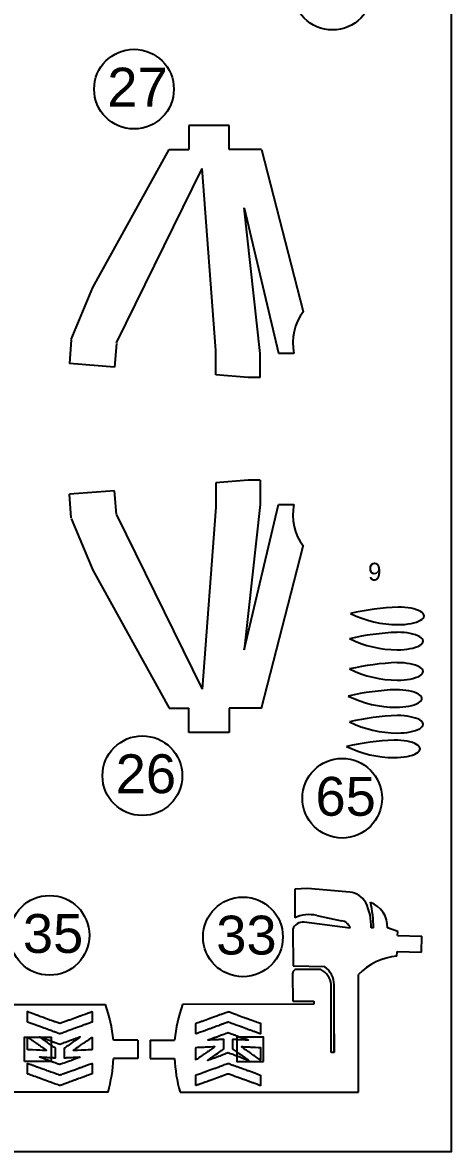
# Model space of a CAD drawing. Header units: centimetres. Extents: x 56783 to 57745, y 15612 to 15912.
# Drawn here: x 57230.3 to 57283.2, y 15611.9 to 15751.3 of the extents above; entities that cross this region are included whole.
import ezdxf

# ---------------------------------------------------------------- set-up
doc = ezdxf.new("R2010")
doc.units = ezdxf.units.CM
doc.header["$MEASUREMENT"] = 0
for name, color, linetype in [('Exterior', 7, 'Continuous'), ('Interior', 4, 'Continuous'), ('NUMEROS', 7, 'Continuous'), ('Publicidades 4', 5, 'Continuous')]:
    doc.layers.add(name, color=color, linetype=linetype)

msp = doc.modelspace()

# ---------------------------------------------------------------- linework, layer by layer
at = {"layer": 'Exterior'}
for p, q in [((57255.77, 15738.63), (57250.77, 15738.63)), ((57250.77, 15738.63), (57250.77, 15735.63)), ((57255.77, 15735.63), (57255.77, 15738.63)), ((57248.38, 15735.63), (57250.77, 15735.63)), ((57259.76, 15735.63), (57255.77, 15735.63)), ((57259.76, 15735.63), (57264.92, 15715.63)), ((57241.84, 15711.76), (57252.44, 15733.3)), ((57254.11, 15710.8), (57252.44, 15733.3)), ((57259.58, 15710.46), (57257.62, 15728.44)), ((57257.62, 15728.44), (57261.87, 15710.47)), ((57236.28, 15712.13), (57236.05, 15709.2)), ((57241.84, 15711.7), (57241.61, 15708.77)), ((57254.11, 15707.79), (57254.11, 15710.8)), ((57259.58, 15707.47), (57259.58, 15710.46)), ((57261.87, 15710.47), (57263.74, 15710.47)), ((57241.61, 15708.77), (57236.05, 15709.2)), ((57258.1, 15707.48), (57254.11, 15707.79)), ((57259.58, 15707.47), (57258.1, 15707.48)), ((57258.1, 15694.79), (57254.11, 15694.48)), ((57254.11, 15694.48), (57254.11, 15691.47)), ((57259.58, 15694.79), (57258.1, 15694.79)), ((57259.58, 15694.79), (57259.58, 15691.8)), ((57241.61, 15693.5), (57236.05, 15693.06)), ((57236.28, 15690.13), (57236.05, 15693.06)), ((57241.84, 15690.57), (57241.61, 15693.5)), ((57254.11, 15691.47), (57252.44, 15668.96)), ((57259.58, 15691.8), (57257.62, 15673.83)), ((57257.62, 15673.83), (57261.87, 15691.8)), ((57261.87, 15691.8), (57263.74, 15691.8)), ((57241.84, 15690.51), (57252.44, 15668.96)), ((57259.76, 15666.63), (57264.92, 15686.63)), ((57248.38, 15666.63), (57250.77, 15666.63)), ((57250.77, 15663.63), (57250.77, 15666.63)), ((57259.76, 15666.63), (57255.77, 15666.63)), ((57255.77, 15666.63), (57255.77, 15663.63)), ((57255.77, 15663.63), (57250.77, 15663.63)), ((57265.43, 15644.36), (57263.86, 15644.28)), ((57263.86, 15644.28), (57263.86, 15640.73)), ((57270.67, 15643.91), (57265.43, 15644.36)), ((57266.58, 15641.02), (57269.64, 15640.35)), ((57263.64, 15639.32), (57263.65, 15634.79)), ((57270.71, 15639.45), (57265.01, 15640.18)), ((57273.58, 15639.48), (57273.3, 15639.48)), ((57276.57, 15639.06), (57275.3, 15639.48)), ((57276.55, 15638.56), (57276.57, 15639.06)), ((57276.55, 15638.56), (57279.55, 15638.48)), ((57279.49, 15636.48), (57279.55, 15638.48)), ((57276.48, 15635.98), (57276.49, 15636.57)), ((57276.49, 15636.57), (57279.49, 15636.48)), ((57263.6, 15633.75), (57263.61, 15630.44)), ((57263.65, 15634.79), (57267.56, 15634.7)), ((57267.1, 15634.35), (57264.06, 15634.35)), ((57268.36, 15624.09), (57268.36, 15632.49)), ((57268.72, 15624.09), (57268.71, 15632.46)), ((57271.72, 15619.2), (57271.72, 15633.72)), ((57224.31, 15630.05), (57240.48, 15630.01)), ((57266.2, 15630.05), (57250.02, 15630.01)), ((57263.61, 15630.44), (57266.2, 15630.44)), ((57266.2, 15630.44), (57266.2, 15630.05)), ((57244.49, 15625.63), (57241.49, 15625.63)), ((57244.49, 15625.63), (57244.49, 15623.36)), ((57246.02, 15625.63), (57246.02, 15623.36)), ((57246.02, 15625.63), (57249.02, 15625.63)), ((57268.72, 15624.09), (57268.36, 15624.09)), ((57244.49, 15623.36), (57241.49, 15623.36)), ((57246.02, 15623.36), (57249.02, 15623.36)), ((57240.81, 15619.21), (57218.79, 15619.2)), ((57249.7, 15619.21), (57271.72, 15619.2))]:
    msp.add_line(p, q, dxfattribs=at)
msp.add_lwpolyline([(56783.2, 15611.88), (57283.2, 15611.88), (57283.2, 15911.88), (56783.2, 15911.88)], close=True, dxfattribs=at)
for points in [[(57236.28, 15712.19), (57238.94, 15718.58), (57248.38, 15735.63)], [(57236.28, 15690.07), (57238.94, 15683.68), (57248.38, 15666.63)]]:
    msp.add_lwpolyline(points, dxfattribs=at)
for centre, radius, start, end in [((57270.02, 15711.75), 6.4, 142.7264, 191.6106), ((57270.02, 15690.51), 6.4, 168.3894, 217.2736), ((57277.85, 15647.3), 31.84, 92.1938, 102.9173), ((57276.66, 15690.35), 13.4, 243.7449, 269.8674), ((57277.74, 15644.18), 31.84, 92.1938, 102.9173), ((57276.55, 15687.24), 13.4, 243.7449, 269.8674), ((57277.74, 15640.44), 31.84, 92.1938, 102.9173), ((57276.55, 15683.49), 13.4, 243.7449, 269.8674), ((57277.59, 15637.1), 31.84, 92.1938, 102.9173), ((57276.4, 15680.15), 13.4, 243.7449, 269.8674), ((57277.74, 15633.91), 31.84, 92.1938, 102.9173), ((57276.55, 15676.96), 13.4, 243.7449, 269.8674), ((57277.36, 15630.87), 31.84, 92.1938, 102.9173), ((57276.17, 15673.93), 13.4, 243.7449, 269.8674), ((57270.37, 15641.33), 2.59, 29.7528, 83.4898), ((57266.6, 15639.68), 6.7, 358.2526, 25.9491), ((57272.09, 15639.63), 3.21, 357.2503, 69.7098), ((57261.35, 15639.66), 12.22, 359.1657, 14.1485), ((57265.63, 15636.97), 4.16, 76.8291, 115.2967), ((57264.83, 15638.94), 1.25, 81.7453, 162.6301), ((57269.49, 15639.1), 1.27, 16.0228, 83.4235), ((57276.98, 15628.81), 7.19, 94.0083, 136.9762), ((57264.11, 15633.84), 0.517, 95.7547, 190.0346), ((57265.84, 15632.13), 2.55, 8.1545, 60.3496), ((57266.04, 15632.5), 2.67, 359.0291, 55.2964), ((57935.08, 15629.56), 666.38, 179.75071, 180.47035), ((57221.99, 15623.45), 19.62, 6.3857, 19.5371), ((57268.51, 15623.45), 19.62, 160.4629, 173.6143), ((57222.73, 15624.33), 18.79, 344.19, 357.0435), ((57267.78, 15624.33), 18.79, 182.9565, 195.81)]:
    msp.add_arc(centre, radius, start, end, dxfattribs=at)
for centre in [(57276.63, 15678.03), (57276.52, 15674.92), (57276.52, 15671.17), (57276.37, 15667.83), (57276.52, 15664.64), (57276.14, 15661.61)]:
    msp.add_ellipse(centre, major_axis=(3.19, 0), ratio=0.33913, start_param=4.712389, end_param=7.853982, dxfattribs=at)
at = {"layer": 'Interior'}
for points in [[(57230.5, 15622.97), (57230.5, 15626.01), (57233.79, 15626.01), (57233.79, 15622.97)], [(57260.01, 15622.97), (57260.01, 15626.01), (57256.72, 15626.01), (57256.72, 15622.97)]]:
    msp.add_lwpolyline(points, close=True, dxfattribs=at)
at = {"layer": 'NUMEROS'}
for centre in [(57268.52, 15755.34), (57244.02, 15743.11), (57245.05, 15658.29), (57269.72, 15655.51), (57233.6, 15638.57), (57257.47, 15638.37)]:
    msp.add_circle(centre, 4.92, dxfattribs=at)
at = {"layer": 'Publicidades 4'}
for points, knots in [([(57238.85, 15629.13), (57238.83, 15629.15), (57238.82, 15629.15), (57238.72, 15629.11), (57238.67, 15629.09), (57238.59, 15629.06), (57238.55, 15629.05), (57238.51, 15629.03), (57238.46, 15629.02), (57238.44, 15629.01), (57238.42, 15629), (57238.34, 15628.97), (57238.26, 15628.94), (57237.91, 15628.82), (57237.45, 15628.65), (57237.4, 15628.63), (57237.38, 15628.62), (57237.32, 15628.6), (57237.27, 15628.58), (57237.23, 15628.57), (57237.13, 15628.53), (57237.06, 15628.51), (57236.99, 15628.48), (57236.89, 15628.44), (57236.83, 15628.42), (57236.7, 15628.37), (57236.36, 15628.25), (57236.08, 15628.15), (57235.95, 15628.1), (57235.78, 15628.04), (57235.68, 15628), (57235.59, 15627.97), (57235.47, 15627.93), (57235.42, 15627.91), (57235.36, 15627.89), (57235.26, 15627.85), (57235.19, 15627.83), (57235.12, 15627.8), (57235.03, 15627.77), (57234.98, 15627.75), (57234.89, 15627.71), (57234.85, 15627.71), (57234.75, 15627.75), (57234.71, 15627.77), (57234.61, 15627.8), (57234.54, 15627.83), (57234.46, 15627.86), (57234.35, 15627.89), (57234.3, 15627.91), (57234.19, 15627.95), (57234.06, 15628), (57233.93, 15628.05), (57233.89, 15628.06), (57233.75, 15628.11), (57233.64, 15628.15), (57233.52, 15628.2), (57233.34, 15628.26), (57233.23, 15628.3), (57233.12, 15628.34), (57233.02, 15628.38), (57233, 15628.39), (57232.95, 15628.41), (57232.76, 15628.47), (57232.52, 15628.56), (57232.44, 15628.59), (57232.35, 15628.62), (57232.33, 15628.63), (57232.31, 15628.64), (57232.27, 15628.65), (57232.24, 15628.66), (57232.22, 15628.67), (57232.13, 15628.7), (57232.05, 15628.73), (57231.97, 15628.76), (57231.8, 15628.82), (57231.68, 15628.87), (57231.55, 15628.92), (57231.36, 15628.99), (57231.25, 15629.02), (57231.15, 15629.06), (57231.02, 15629.11), (57230.98, 15629.12), (57230.94, 15629.14), (57230.89, 15629.15), (57230.89, 15629.15), (57230.87, 15629.14), (57230.87, 15629.05), (57230.87, 15628.5), (57230.87, 15628.5), (57230.87, 15627.87), (57230.87, 15627.87), (57230.87, 15627.87), (57230.89, 15627.85), (57230.89, 15627.85), (57230.93, 15627.83), (57231.28, 15627.7), (57232.14, 15627.39), (57232.27, 15627.34), (57232.3, 15627.33), (57232.41, 15627.29), (57232.43, 15627.28), (57232.52, 15627.25), (57232.6, 15627.22), (57232.75, 15627.17), (57233.03, 15627.07), (57233.31, 15626.96), (57233.41, 15626.93), (57233.56, 15626.87), (57233.64, 15626.84), (57233.73, 15626.82), (57233.81, 15626.79), (57233.83, 15626.78), (57233.85, 15626.77), (57233.94, 15626.74), (57234.02, 15626.71), (57234.1, 15626.68), (57234.19, 15626.65), (57234.21, 15626.64), (57234.23, 15626.63), (57234.32, 15626.6), (57234.4, 15626.57), (57234.48, 15626.54), (57234.56, 15626.51), (57234.59, 15626.5), (57234.86, 15626.4), (57234.86, 15626.4), (57234.95, 15626.43), (57234.97, 15626.44), (57235.06, 15626.47), (57235.14, 15626.5), (57235.22, 15626.53), (57235.36, 15626.58), (57235.46, 15626.62), (57235.55, 15626.65), (57235.66, 15626.69), (57235.7, 15626.71), (57235.83, 15626.75), (57236.42, 15626.96), (57236.45, 15626.98), (57236.47, 15626.98), (57236.55, 15627.02), (57236.64, 15627.05), (57236.73, 15627.08), (57236.84, 15627.12), (57236.89, 15627.14), (57236.93, 15627.15), (57237.04, 15627.19), (57237.12, 15627.22), (57237.48, 15627.35), (57237.65, 15627.41), (57237.69, 15627.43), (57237.71, 15627.44), (57237.79, 15627.47), (57237.88, 15627.5), (57237.96, 15627.53), (57238.04, 15627.56), (57238.06, 15627.57), (57238.09, 15627.57), (57238.19, 15627.61), (57238.29, 15627.65), (57238.65, 15627.78), (57238.81, 15627.84), (57238.84, 15627.85), (57238.86, 15627.87), (57238.86, 15627.88), (57238.86, 15628.49), (57238.87, 15629.04), (57238.86, 15629.12), (57238.85, 15629.13), (57238.85, 15629.13), (57238.85, 15629.13), (57238.85, 15629.13)], [0, 0, 0, 0, 0.017544, 0.017544, 0.017544, 0.035088, 0.035088, 0.035088, 0.052632, 0.052632, 0.052632, 0.070175, 0.070175, 0.070175, 0.087719, 0.087719, 0.087719, 0.105263, 0.105263, 0.105263, 0.122807, 0.122807, 0.122807, 0.140351, 0.140351, 0.140351, 0.157895, 0.157895, 0.157895, 0.175439, 0.175439, 0.175439, 0.192982, 0.192982, 0.192982, 0.210526, 0.210526, 0.210526, 0.22807, 0.22807, 0.22807, 0.245614, 0.245614, 0.245614, 0.263158, 0.263158, 0.263158, 0.280702, 0.280702, 0.280702, 0.298246, 0.298246, 0.298246, 0.315789, 0.315789, 0.315789, 0.333333, 0.333333, 0.333333, 0.350877, 0.350877, 0.350877, 0.368421, 0.368421, 0.368421, 0.385965, 0.385965, 0.385965, 0.403509, 0.403509, 0.403509, 0.421053, 0.421053, 0.421053, 0.438596, 0.438596, 0.438596, 0.45614, 0.45614, 0.45614, 0.473684, 0.473684, 0.473684, 0.491228, 0.491228, 0.491228, 0.508772, 0.508772, 0.508772, 0.526316, 0.526316, 0.526316, 0.54386, 0.54386, 0.54386, 0.561404, 0.561404, 0.561404, 0.578947, 0.578947, 0.578947, 0.596491, 0.596491, 0.596491, 0.614035, 0.614035, 0.614035, 0.631579, 0.631579, 0.631579, 0.649123, 0.649123, 0.649123, 0.666667, 0.666667, 0.666667, 0.684211, 0.684211, 0.684211, 0.701754, 0.701754, 0.701754, 0.719298, 0.719298, 0.719298, 0.736842, 0.736842, 0.736842, 0.754386, 0.754386, 0.754386, 0.77193, 0.77193, 0.77193, 0.789474, 0.789474, 0.789474, 0.807018, 0.807018, 0.807018, 0.824561, 0.824561, 0.824561, 0.842105, 0.842105, 0.842105, 0.859649, 0.859649, 0.859649, 0.877193, 0.877193, 0.877193, 0.894737, 0.894737, 0.894737, 0.912281, 0.912281, 0.912281, 0.929825, 0.929825, 0.929825, 0.947368, 0.947368, 0.947368, 0.964912, 0.964912, 0.964912, 0.982456, 0.982456, 0.982456, 1, 1, 1, 1]), ([(57251.65, 15626.43), (57251.66, 15626.41), (57251.7, 15626.41), (57251.82, 15626.45), (57251.94, 15626.5), (57252.49, 15626.7), (57252.75, 15626.79), (57252.85, 15626.83), (57253.02, 15626.89), (57253.12, 15626.93), (57253.23, 15626.97), (57253.34, 15627.01), (57253.36, 15627.01), (57253.38, 15627.02), (57253.47, 15627.05), (57253.55, 15627.08), (57253.78, 15627.17), (57253.98, 15627.24), (57254.02, 15627.26), (57254.08, 15627.28), (57254.42, 15627.4), (57254.59, 15627.46), (57254.67, 15627.49), (57254.76, 15627.52), (57254.78, 15627.53), (57254.8, 15627.54), (57254.86, 15627.56), (57254.92, 15627.58), (57254.98, 15627.6), (57255.04, 15627.62), (57255.06, 15627.63), (57255.12, 15627.66), (57255.45, 15627.78), (57255.49, 15627.79), (57255.5, 15627.79), (57255.54, 15627.81), (57255.58, 15627.82), (57255.65, 15627.84), (57255.64, 15627.85), (57255.9, 15627.75), (57256, 15627.71), (57256.14, 15627.66), (57256.22, 15627.63), (57256.4, 15627.57), (57257.1, 15627.31), (57257.24, 15627.26), (57257.25, 15627.26), (57257.3, 15627.24), (57257.36, 15627.22), (57257.67, 15627.11), (57257.89, 15627.03), (57257.93, 15627.01), (57257.95, 15627.01), (57257.99, 15626.99), (57258.01, 15626.98), (57258.04, 15626.97), (57258.12, 15626.94), (57258.2, 15626.91), (57258.28, 15626.88), (57258.37, 15626.85), (57258.39, 15626.84), (57258.41, 15626.84), (57258.52, 15626.8), (57258.63, 15626.76), (57258.73, 15626.72), (57258.84, 15626.68), (57258.86, 15626.67), (57258.88, 15626.66), (57258.97, 15626.63), (57259.05, 15626.6), (57259.13, 15626.57), (57259.22, 15626.54), (57259.24, 15626.53), (57259.4, 15626.47), (57259.6, 15626.4), (57259.62, 15626.41), (57259.64, 15626.42), (57259.64, 15626.47), (57259.64, 15627.05), (57259.64, 15627.64), (57259.64, 15627.68), (57259.62, 15627.7), (57259.61, 15627.71), (57259.56, 15627.73), (57259.5, 15627.75), (57259.45, 15627.77), (57259.32, 15627.82), (57259.22, 15627.85), (57259.04, 15627.92), (57258.77, 15628.01), (57258.5, 15628.12), (57258.44, 15628.14), (57258.37, 15628.16), (57258.36, 15628.16), (57258.34, 15628.17), (57258.29, 15628.19), (57258.23, 15628.21), (57258.18, 15628.23), (57258.09, 15628.26), (57258.04, 15628.28), (57257.99, 15628.3), (57257.92, 15628.32), (57257.89, 15628.34), (57257.85, 15628.35), (57257.81, 15628.36), (57257.79, 15628.37), (57257.78, 15628.38), (57257.71, 15628.4), (57257.64, 15628.43), (57257.57, 15628.45), (57257.45, 15628.49), (57257.37, 15628.52), (57257.06, 15628.64), (57256.84, 15628.71), (57256.66, 15628.78), (57256.13, 15628.98), (57255.74, 15629.12), (57255.69, 15629.13), (57255.63, 15629.15), (57255.67, 15629.16), (57255.23, 15629), (57255.11, 15628.96), (57254.92, 15628.89), (57254.81, 15628.85), (57254.71, 15628.81), (57254.6, 15628.77), (57254.58, 15628.77), (57254.56, 15628.76), (57254.48, 15628.73), (57254.4, 15628.7), (57254.32, 15628.67), (57254.19, 15628.62), (57254.1, 15628.59), (57253.96, 15628.54), (57253.92, 15628.53), (57253.83, 15628.49), (57253.81, 15628.48), (57253.72, 15628.45), (57253.64, 15628.42), (57253.56, 15628.39), (57253.47, 15628.36), (57253.45, 15628.35), (57253.41, 15628.34), (57253.23, 15628.27), (57252.88, 15628.15), (57252.8, 15628.12), (57252.7, 15628.08), (57252.65, 15628.06), (57252.6, 15628.04), (57252.5, 15628.01), (57252.42, 15627.98), (57252.33, 15627.95), (57252.18, 15627.89), (57252.08, 15627.86), (57251.98, 15627.82), (57251.85, 15627.77), (57251.78, 15627.75), (57251.69, 15627.71), (57251.67, 15627.7), (57251.66, 15627.68), (57251.64, 15627.65), (57251.64, 15626.46), (57251.65, 15626.43), (57251.65, 15626.43), (57251.65, 15626.43), (57251.65, 15626.43)], [0, 0, 0, 0, 0.018182, 0.018182, 0.018182, 0.036364, 0.036364, 0.036364, 0.054545, 0.054545, 0.054545, 0.072727, 0.072727, 0.072727, 0.090909, 0.090909, 0.090909, 0.109091, 0.109091, 0.109091, 0.127273, 0.127273, 0.127273, 0.145455, 0.145455, 0.145455, 0.163636, 0.163636, 0.163636, 0.181818, 0.181818, 0.181818, 0.2, 0.2, 0.2, 0.218182, 0.218182, 0.218182, 0.236364, 0.236364, 0.236364, 0.254545, 0.254545, 0.254545, 0.272727, 0.272727, 0.272727, 0.290909, 0.290909, 0.290909, 0.309091, 0.309091, 0.309091, 0.327273, 0.327273, 0.327273, 0.345455, 0.345455, 0.345455, 0.363636, 0.363636, 0.363636, 0.381818, 0.381818, 0.381818, 0.4, 0.4, 0.4, 0.418182, 0.418182, 0.418182, 0.436364, 0.436364, 0.436364, 0.454545, 0.454545, 0.454545, 0.472727, 0.472727, 0.472727, 0.490909, 0.490909, 0.490909, 0.509091, 0.509091, 0.509091, 0.527273, 0.527273, 0.527273, 0.545455, 0.545455, 0.545455, 0.563636, 0.563636, 0.563636, 0.581818, 0.581818, 0.581818, 0.6, 0.6, 0.6, 0.618182, 0.618182, 0.618182, 0.636364, 0.636364, 0.636364, 0.654545, 0.654545, 0.654545, 0.672727, 0.672727, 0.672727, 0.690909, 0.690909, 0.690909, 0.709091, 0.709091, 0.709091, 0.727273, 0.727273, 0.727273, 0.745455, 0.745455, 0.745455, 0.763636, 0.763636, 0.763636, 0.781818, 0.781818, 0.781818, 0.8, 0.8, 0.8, 0.818182, 0.818182, 0.818182, 0.836364, 0.836364, 0.836364, 0.854545, 0.854545, 0.854545, 0.872727, 0.872727, 0.872727, 0.890909, 0.890909, 0.890909, 0.909091, 0.909091, 0.909091, 0.927273, 0.927273, 0.927273, 0.945455, 0.945455, 0.945455, 0.963636, 0.963636, 0.963636, 0.981818, 0.981818, 0.981818, 1, 1, 1, 1]), ([(57233.17, 15624.4), (57233.14, 15624.42), (57232.96, 15624.55), (57232.71, 15624.72), (57232.55, 15624.83), (57232.49, 15624.87), (57232.31, 15625), (57232.21, 15625.07), (57232.05, 15625.18), (57231.96, 15625.25), (57231.86, 15625.31), (57231.75, 15625.39), (57231.7, 15625.42), (57231.66, 15625.46), (57231.57, 15625.52), (57231.51, 15625.56), (57231.45, 15625.6), (57231.35, 15625.67), (57231.28, 15625.72), (57231.21, 15625.76), (57231.12, 15625.83), (57231.06, 15625.87), (57231.01, 15625.91), (57230.96, 15625.95), (57230.95, 15625.95), (57230.94, 15625.96), (57230.92, 15625.97), (57230.9, 15625.97), (57230.9, 15625.97), (57230.87, 15625.97), (57230.87, 15625.97), (57230.87, 15625.97), (57230.87, 15625.22), (57230.87, 15625.22), (57230.87, 15624.59), (57230.87, 15624.47), (57230.88, 15624.46), (57230.9, 15624.44), (57231.25, 15624.42), (57231.97, 15624.39), (57232.1, 15624.39), (57232.3, 15624.37), (57232.41, 15624.37), (57232.86, 15624.34), (57233.16, 15624.33), (57233.17, 15624.34), (57233.2, 15624.35), (57233.2, 15624.37), (57233.17, 15624.4), (57233.17, 15624.4), (57233.17, 15624.4), (57233.17, 15624.4)], [0, 0, 0, 0, 0.058824, 0.058824, 0.058824, 0.117647, 0.117647, 0.117647, 0.176471, 0.176471, 0.176471, 0.235294, 0.235294, 0.235294, 0.294118, 0.294118, 0.294118, 0.352941, 0.352941, 0.352941, 0.411765, 0.411765, 0.411765, 0.470588, 0.470588, 0.470588, 0.529412, 0.529412, 0.529412, 0.588235, 0.588235, 0.588235, 0.647059, 0.647059, 0.647059, 0.705882, 0.705882, 0.705882, 0.764706, 0.764706, 0.764706, 0.823529, 0.823529, 0.823529, 0.882353, 0.882353, 0.882353, 0.941176, 0.941176, 0.941176, 1, 1, 1, 1]), ([(57237.35, 15626.05), (57237.34, 15626.05), (57237.31, 15626.04), (57237.28, 15626.03), (57237.18, 15625.99), (57236.57, 15625.76), (57236.05, 15625.56), (57235.94, 15625.52), (57235.81, 15625.47), (57235.75, 15625.45), (57235.65, 15625.41), (57235.57, 15625.38), (57235.41, 15625.32), (57235.28, 15625.27), (57235.24, 15625.25), (57235.18, 15625.23), (57235.14, 15625.22), (57235.06, 15625.18), (57234.99, 15625.16), (57234.99, 15625.16), (57234.87, 15625.11), (57234.87, 15625.11), (57234.87, 15625.11), (57234.62, 15625.2), (57234.62, 15625.2), (57234.27, 15625.34), (57234.27, 15625.34), (57234.19, 15625.37), (57234.14, 15625.38), (57233.96, 15625.45), (57233.78, 15625.52), (57233.27, 15625.72), (57232.94, 15625.84), (57232.85, 15625.88), (57232.8, 15625.9), (57232.69, 15625.94), (57232.61, 15625.97), (57232.4, 15626.05), (57232.37, 15626.06), (57232.35, 15626.04), (57232.34, 15626.02), (57232.35, 15626), (57232.43, 15625.95), (57232.46, 15625.93), (57232.53, 15625.88), (57232.58, 15625.84), (57232.64, 15625.81), (57232.72, 15625.75), (57232.76, 15625.72), (57232.81, 15625.69), (57233, 15625.56), (57233.19, 15625.43), (57233.37, 15625.29), (57233.69, 15625.08), (57233.88, 15624.94), (57234.07, 15624.81), (57234.25, 15624.68), (57234.28, 15624.66), (57234.28, 15624.66), (57234.32, 15624.62), (57234.32, 15624.62), (57234.32, 15624.62), (57234.32, 15624.04), (57234.32, 15624.04), (57234.32, 15623.51), (57234.32, 15623.46), (57234.31, 15623.45), (57234.29, 15623.44), (57234.22, 15623.45), (57234.13, 15623.45), (57234.04, 15623.46), (57233.82, 15623.47), (57233.63, 15623.48), (57233.44, 15623.49), (57233.21, 15623.5), (57233.11, 15623.51), (57232.57, 15623.54), (57232.39, 15623.55), (57232.38, 15623.54), (57232.36, 15623.51), (57232.38, 15623.5), (57232.48, 15623.46), (57232.59, 15623.42), (57232.82, 15623.34), (57232.94, 15623.3), (57232.99, 15623.28), (57233.17, 15623.21), (57233.33, 15623.16), (57233.49, 15623.1), (57233.68, 15623.03), (57233.76, 15623), (57233.84, 15622.97), (57233.92, 15622.94), (57233.93, 15622.94), (57233.95, 15622.93), (57233.99, 15622.91), (57234.03, 15622.9), (57234.07, 15622.89), (57234.18, 15622.85), (57234.28, 15622.81), (57234.38, 15622.78), (57234.51, 15622.73), (57234.57, 15622.71), (57234.63, 15622.69), (57234.71, 15622.66), (57234.76, 15622.64), (57234.82, 15622.62), (57234.86, 15622.61), (57234.87, 15622.61), (57234.88, 15622.61), (57235.02, 15622.66), (57235.11, 15622.69), (57235.13, 15622.7), (57235.26, 15622.75), (57235.39, 15622.79), (57236.06, 15623.03), (57236.22, 15623.09), (57236.26, 15623.1), (57236.28, 15623.11), (57236.34, 15623.13), (57236.39, 15623.15), (57236.45, 15623.17), (57236.51, 15623.2), (57236.54, 15623.2), (57236.56, 15623.21), (57236.63, 15623.24), (57236.69, 15623.26), (57236.74, 15623.28), (57236.87, 15623.32), (57236.97, 15623.36), (57237.07, 15623.4), (57237.19, 15623.44), (57237.23, 15623.46), (57237.35, 15623.5), (57237.35, 15623.5), (57237.35, 15623.52), (57237.35, 15623.55), (57237.4, 15623.55), (57236.64, 15623.51), (57236.53, 15623.5), (57236.29, 15623.49), (57236.11, 15623.48), (57235.93, 15623.47), (57235.7, 15623.46), (57235.61, 15623.45), (57235.48, 15623.44), (57235.43, 15623.44), (57235.41, 15623.45), (57235.4, 15623.46), (57235.4, 15623.57), (57235.4, 15624.04), (57235.4, 15624.04), (57235.4, 15624.62), (57235.4, 15624.62), (57235.4, 15624.62), (57235.43, 15624.64), (57235.43, 15624.64), (57235.44, 15624.65), (57235.52, 15624.71), (57235.6, 15624.77), (57235.68, 15624.82), (57235.95, 15625.01), (57236.19, 15625.18), (57236.44, 15625.35), (57236.72, 15625.55), (57236.83, 15625.62), (57237.37, 15626), (57237.38, 15626.01), (57237.38, 15626.03), (57237.38, 15626.04), (57237.37, 15626.05), (57237.35, 15626.05)], [0, 0, 0, 0, 0.017544, 0.017544, 0.017544, 0.035088, 0.035088, 0.035088, 0.052632, 0.052632, 0.052632, 0.070175, 0.070175, 0.070175, 0.087719, 0.087719, 0.087719, 0.105263, 0.105263, 0.105263, 0.122807, 0.122807, 0.122807, 0.140351, 0.140351, 0.140351, 0.157895, 0.157895, 0.157895, 0.175439, 0.175439, 0.175439, 0.192982, 0.192982, 0.192982, 0.210526, 0.210526, 0.210526, 0.22807, 0.22807, 0.22807, 0.245614, 0.245614, 0.245614, 0.263158, 0.263158, 0.263158, 0.280702, 0.280702, 0.280702, 0.298246, 0.298246, 0.298246, 0.315789, 0.315789, 0.315789, 0.333333, 0.333333, 0.333333, 0.350877, 0.350877, 0.350877, 0.368421, 0.368421, 0.368421, 0.385965, 0.385965, 0.385965, 0.403509, 0.403509, 0.403509, 0.421053, 0.421053, 0.421053, 0.438596, 0.438596, 0.438596, 0.45614, 0.45614, 0.45614, 0.473684, 0.473684, 0.473684, 0.491228, 0.491228, 0.491228, 0.508772, 0.508772, 0.508772, 0.526316, 0.526316, 0.526316, 0.54386, 0.54386, 0.54386, 0.561404, 0.561404, 0.561404, 0.578947, 0.578947, 0.578947, 0.596491, 0.596491, 0.596491, 0.614035, 0.614035, 0.614035, 0.631579, 0.631579, 0.631579, 0.649123, 0.649123, 0.649123, 0.666667, 0.666667, 0.666667, 0.684211, 0.684211, 0.684211, 0.701754, 0.701754, 0.701754, 0.719298, 0.719298, 0.719298, 0.736842, 0.736842, 0.736842, 0.754386, 0.754386, 0.754386, 0.77193, 0.77193, 0.77193, 0.789474, 0.789474, 0.789474, 0.807018, 0.807018, 0.807018, 0.824561, 0.824561, 0.824561, 0.842105, 0.842105, 0.842105, 0.859649, 0.859649, 0.859649, 0.877193, 0.877193, 0.877193, 0.894737, 0.894737, 0.894737, 0.912281, 0.912281, 0.912281, 0.929825, 0.929825, 0.929825, 0.947368, 0.947368, 0.947368, 0.964912, 0.964912, 0.964912, 0.982456, 0.982456, 0.982456, 1, 1, 1, 1]), ([(57238.86, 15625.94), (57238.84, 15625.98), (57238.84, 15625.97), (57238.51, 15625.74), (57238.43, 15625.69), (57238.29, 15625.59), (57238.2, 15625.53), (57238.12, 15625.47), (57237.97, 15625.37), (57237.87, 15625.3), (57237.77, 15625.23), (57237.57, 15625.09), (57237.43, 15624.99), (57237.29, 15624.89), (57237.13, 15624.79), (57237.09, 15624.76), (57236.78, 15624.54), (57236.63, 15624.44), (57236.59, 15624.41), (57236.54, 15624.37), (57236.52, 15624.35), (57236.54, 15624.33), (57236.55, 15624.32), (57236.74, 15624.33), (57237.49, 15624.37), (57237.6, 15624.37), (57237.74, 15624.38), (57237.82, 15624.39), (57238.11, 15624.4), (57238.68, 15624.43), (57238.76, 15624.43), (57238.84, 15624.44), (57238.84, 15624.44), (57238.85, 15624.47), (57238.87, 15624.5), (57238.87, 15625.92), (57238.86, 15625.94), (57238.86, 15625.94), (57238.86, 15625.94), (57238.86, 15625.94)], [0, 0, 0, 0, 0.076923, 0.076923, 0.076923, 0.153846, 0.153846, 0.153846, 0.230769, 0.230769, 0.230769, 0.307692, 0.307692, 0.307692, 0.384615, 0.384615, 0.384615, 0.461538, 0.461538, 0.461538, 0.538462, 0.538462, 0.538462, 0.615385, 0.615385, 0.615385, 0.692308, 0.692308, 0.692308, 0.769231, 0.769231, 0.769231, 0.846154, 0.846154, 0.846154, 0.923077, 0.923077, 0.923077, 1, 1, 1, 1]), ([(57253.15, 15623.11), (57253.17, 15623.11), (57253.2, 15623.12), (57253.23, 15623.13), (57253.33, 15623.17), (57253.94, 15623.4), (57254.46, 15623.6), (57254.57, 15623.64), (57254.7, 15623.69), (57254.75, 15623.71), (57254.86, 15623.75), (57254.94, 15623.78), (57255.1, 15623.84), (57255.23, 15623.89), (57255.27, 15623.9), (57255.33, 15623.93), (57255.36, 15623.94), (57255.45, 15623.97), (57255.52, 15624), (57255.52, 15624), (57255.64, 15624.05), (57255.64, 15624.05), (57255.64, 15624.05), (57255.89, 15623.95), (57255.89, 15623.95), (57256.24, 15623.82), (57256.24, 15623.82), (57256.32, 15623.79), (57256.36, 15623.77), (57256.54, 15623.7), (57256.73, 15623.63), (57257.24, 15623.44), (57257.57, 15623.31), (57257.66, 15623.28), (57257.71, 15623.26), (57257.82, 15623.22), (57257.9, 15623.19), (57258.11, 15623.11), (57258.14, 15623.1), (57258.15, 15623.12), (57258.17, 15623.13), (57258.15, 15623.16), (57258.08, 15623.21), (57258.05, 15623.23), (57257.98, 15623.28), (57257.92, 15623.31), (57257.87, 15623.35), (57257.79, 15623.41), (57257.75, 15623.44), (57257.7, 15623.47), (57257.51, 15623.6), (57257.32, 15623.73), (57257.13, 15623.87), (57256.82, 15624.08), (57256.63, 15624.22), (57256.44, 15624.35), (57256.26, 15624.48), (57256.23, 15624.5), (57256.23, 15624.5), (57256.18, 15624.54), (57256.18, 15624.54), (57256.18, 15624.54), (57256.18, 15625.12), (57256.18, 15625.12), (57256.18, 15625.64), (57256.19, 15625.7), (57256.2, 15625.71), (57256.21, 15625.71), (57256.29, 15625.71), (57256.38, 15625.7), (57256.46, 15625.7), (57256.69, 15625.69), (57256.88, 15625.68), (57257.07, 15625.67), (57257.3, 15625.65), (57257.4, 15625.65), (57257.93, 15625.62), (57258.12, 15625.61), (57258.13, 15625.62), (57258.15, 15625.64), (57258.13, 15625.66), (57258.03, 15625.7), (57257.92, 15625.74), (57257.68, 15625.82), (57257.57, 15625.86), (57257.51, 15625.88), (57257.34, 15625.95), (57257.18, 15626), (57257.02, 15626.06), (57256.82, 15626.13), (57256.74, 15626.16), (57256.67, 15626.19), (57256.59, 15626.22), (57256.57, 15626.22), (57256.56, 15626.23), (57256.52, 15626.24), (57256.48, 15626.26), (57256.44, 15626.27), (57256.33, 15626.31), (57256.22, 15626.35), (57256.12, 15626.38), (57255.99, 15626.43), (57255.94, 15626.45), (57255.88, 15626.47), (57255.79, 15626.5), (57255.74, 15626.52), (57255.69, 15626.54), (57255.65, 15626.55), (57255.64, 15626.55), (57255.63, 15626.55), (57255.49, 15626.5), (57255.4, 15626.47), (57255.37, 15626.46), (57255.25, 15626.41), (57255.11, 15626.36), (57254.45, 15626.13), (57254.29, 15626.07), (57254.25, 15626.05), (57254.23, 15626.04), (57254.17, 15626.02), (57254.11, 15626), (57254.06, 15625.99), (57254, 15625.96), (57253.97, 15625.95), (57253.95, 15625.94), (57253.88, 15625.92), (57253.82, 15625.9), (57253.76, 15625.88), (57253.64, 15625.83), (57253.54, 15625.8), (57253.44, 15625.76), (57253.32, 15625.72), (57253.27, 15625.7), (57253.15, 15625.66), (57253.15, 15625.66), (57253.15, 15625.64), (57253.15, 15625.61), (57253.11, 15625.61), (57253.87, 15625.65), (57253.98, 15625.65), (57254.22, 15625.67), (57254.4, 15625.68), (57254.58, 15625.69), (57254.8, 15625.7), (57254.9, 15625.7), (57255.03, 15625.71), (57255.08, 15625.71), (57255.09, 15625.7), (57255.11, 15625.69), (57255.11, 15625.58), (57255.11, 15625.12), (57255.11, 15625.12), (57255.11, 15624.54), (57255.11, 15624.54), (57255.11, 15624.54), (57255.08, 15624.52), (57255.08, 15624.52), (57255.07, 15624.51), (57254.99, 15624.45), (57254.91, 15624.39), (57254.83, 15624.34), (57254.56, 15624.15), (57254.31, 15623.98), (57254.07, 15623.81), (57253.78, 15623.61), (57253.68, 15623.53), (57253.13, 15623.15), (57253.13, 15623.15), (57253.13, 15623.12), (57253.13, 15623.11), (57253.14, 15623.11), (57253.15, 15623.11)], [0, 0, 0, 0, 0.017544, 0.017544, 0.017544, 0.035088, 0.035088, 0.035088, 0.052632, 0.052632, 0.052632, 0.070175, 0.070175, 0.070175, 0.087719, 0.087719, 0.087719, 0.105263, 0.105263, 0.105263, 0.122807, 0.122807, 0.122807, 0.140351, 0.140351, 0.140351, 0.157895, 0.157895, 0.157895, 0.175439, 0.175439, 0.175439, 0.192982, 0.192982, 0.192982, 0.210526, 0.210526, 0.210526, 0.22807, 0.22807, 0.22807, 0.245614, 0.245614, 0.245614, 0.263158, 0.263158, 0.263158, 0.280702, 0.280702, 0.280702, 0.298246, 0.298246, 0.298246, 0.315789, 0.315789, 0.315789, 0.333333, 0.333333, 0.333333, 0.350877, 0.350877, 0.350877, 0.368421, 0.368421, 0.368421, 0.385965, 0.385965, 0.385965, 0.403509, 0.403509, 0.403509, 0.421053, 0.421053, 0.421053, 0.438596, 0.438596, 0.438596, 0.45614, 0.45614, 0.45614, 0.473684, 0.473684, 0.473684, 0.491228, 0.491228, 0.491228, 0.508772, 0.508772, 0.508772, 0.526316, 0.526316, 0.526316, 0.54386, 0.54386, 0.54386, 0.561404, 0.561404, 0.561404, 0.578947, 0.578947, 0.578947, 0.596491, 0.596491, 0.596491, 0.614035, 0.614035, 0.614035, 0.631579, 0.631579, 0.631579, 0.649123, 0.649123, 0.649123, 0.666667, 0.666667, 0.666667, 0.684211, 0.684211, 0.684211, 0.701754, 0.701754, 0.701754, 0.719298, 0.719298, 0.719298, 0.736842, 0.736842, 0.736842, 0.754386, 0.754386, 0.754386, 0.77193, 0.77193, 0.77193, 0.789474, 0.789474, 0.789474, 0.807018, 0.807018, 0.807018, 0.824561, 0.824561, 0.824561, 0.842105, 0.842105, 0.842105, 0.859649, 0.859649, 0.859649, 0.877193, 0.877193, 0.877193, 0.894737, 0.894737, 0.894737, 0.912281, 0.912281, 0.912281, 0.929825, 0.929825, 0.929825, 0.947368, 0.947368, 0.947368, 0.964912, 0.964912, 0.964912, 0.982456, 0.982456, 0.982456, 1, 1, 1, 1]), ([(57251.65, 15623.21), (57251.66, 15623.18), (57251.67, 15623.18), (57252, 15623.41), (57252.08, 15623.47), (57252.22, 15623.56), (57252.3, 15623.62), (57252.39, 15623.68), (57252.54, 15623.79), (57252.64, 15623.86), (57252.74, 15623.93), (57252.93, 15624.06), (57253.08, 15624.16), (57253.22, 15624.26), (57253.37, 15624.37), (57253.42, 15624.4), (57253.72, 15624.61), (57253.87, 15624.72), (57253.92, 15624.75), (57253.97, 15624.78), (57253.98, 15624.81), (57253.97, 15624.83), (57253.95, 15624.84), (57253.77, 15624.83), (57253.02, 15624.79), (57252.91, 15624.78), (57252.77, 15624.78), (57252.69, 15624.77), (57252.39, 15624.76), (57251.83, 15624.73), (57251.75, 15624.73), (57251.67, 15624.72), (57251.66, 15624.72), (57251.65, 15624.69), (57251.64, 15624.66), (57251.64, 15623.24), (57251.65, 15623.21), (57251.65, 15623.21), (57251.65, 15623.21), (57251.65, 15623.21)], [0, 0, 0, 0, 0.076923, 0.076923, 0.076923, 0.153846, 0.153846, 0.153846, 0.230769, 0.230769, 0.230769, 0.307692, 0.307692, 0.307692, 0.384615, 0.384615, 0.384615, 0.461538, 0.461538, 0.461538, 0.538462, 0.538462, 0.538462, 0.615385, 0.615385, 0.615385, 0.692308, 0.692308, 0.692308, 0.769231, 0.769231, 0.769231, 0.846154, 0.846154, 0.846154, 0.923077, 0.923077, 0.923077, 1, 1, 1, 1]), ([(57257.34, 15624.76), (57257.37, 15624.74), (57257.55, 15624.61), (57257.79, 15624.44), (57257.96, 15624.33), (57258.02, 15624.28), (57258.2, 15624.16), (57258.3, 15624.09), (57258.46, 15623.98), (57258.55, 15623.91), (57258.64, 15623.85), (57258.76, 15623.77), (57258.8, 15623.74), (57258.85, 15623.7), (57258.94, 15623.64), (57259, 15623.6), (57259.06, 15623.56), (57259.16, 15623.49), (57259.23, 15623.44), (57259.29, 15623.39), (57259.39, 15623.33), (57259.44, 15623.29), (57259.5, 15623.25), (57259.55, 15623.21), (57259.56, 15623.2), (57259.57, 15623.2), (57259.59, 15623.19), (57259.61, 15623.19), (57259.61, 15623.19), (57259.64, 15623.19), (57259.64, 15623.19), (57259.64, 15623.19), (57259.64, 15623.94), (57259.64, 15623.94), (57259.64, 15624.57), (57259.64, 15624.69), (57259.62, 15624.7), (57259.6, 15624.71), (57259.26, 15624.74), (57258.54, 15624.77), (57258.41, 15624.77), (57258.2, 15624.78), (57258.09, 15624.79), (57257.65, 15624.81), (57257.35, 15624.83), (57257.33, 15624.82), (57257.31, 15624.81), (57257.31, 15624.79), (57257.34, 15624.76), (57257.34, 15624.76), (57257.34, 15624.76), (57257.34, 15624.76)], [0, 0, 0, 0, 0.058824, 0.058824, 0.058824, 0.117647, 0.117647, 0.117647, 0.176471, 0.176471, 0.176471, 0.235294, 0.235294, 0.235294, 0.294118, 0.294118, 0.294118, 0.352941, 0.352941, 0.352941, 0.411765, 0.411765, 0.411765, 0.470588, 0.470588, 0.470588, 0.529412, 0.529412, 0.529412, 0.588235, 0.588235, 0.588235, 0.647059, 0.647059, 0.647059, 0.705882, 0.705882, 0.705882, 0.764706, 0.764706, 0.764706, 0.823529, 0.823529, 0.823529, 0.882353, 0.882353, 0.882353, 0.941176, 0.941176, 0.941176, 1, 1, 1, 1]), ([(57238.86, 15622.73), (57238.85, 15622.75), (57238.81, 15622.75), (57238.69, 15622.7), (57238.56, 15622.66), (57238.02, 15622.46), (57237.76, 15622.37), (57237.66, 15622.33), (57237.49, 15622.27), (57237.38, 15622.23), (57237.28, 15622.19), (57237.17, 15622.15), (57237.15, 15622.14), (57237.13, 15622.13), (57237.04, 15622.1), (57236.96, 15622.07), (57236.73, 15621.99), (57236.53, 15621.92), (57236.49, 15621.9), (57236.42, 15621.88), (57236.09, 15621.76), (57235.92, 15621.7), (57235.84, 15621.67), (57235.75, 15621.64), (57235.73, 15621.63), (57235.71, 15621.62), (57235.64, 15621.6), (57235.59, 15621.58), (57235.53, 15621.56), (57235.47, 15621.53), (57235.44, 15621.53), (57235.39, 15621.5), (57235.06, 15621.38), (57235.02, 15621.37), (57235.01, 15621.37), (57234.96, 15621.35), (57234.93, 15621.34), (57234.86, 15621.31), (57234.87, 15621.31), (57234.6, 15621.41), (57234.51, 15621.44), (57234.37, 15621.5), (57234.28, 15621.53), (57234.11, 15621.59), (57233.4, 15621.84), (57233.27, 15621.89), (57233.26, 15621.9), (57233.21, 15621.92), (57233.15, 15621.94), (57232.84, 15622.05), (57232.62, 15622.13), (57232.58, 15622.14), (57232.56, 15622.15), (57232.52, 15622.17), (57232.5, 15622.18), (57232.47, 15622.19), (57232.39, 15622.22), (57232.3, 15622.25), (57232.22, 15622.28), (57232.14, 15622.31), (57232.12, 15622.31), (57232.09, 15622.32), (57231.99, 15622.36), (57231.88, 15622.4), (57231.77, 15622.44), (57231.67, 15622.48), (57231.65, 15622.49), (57231.62, 15622.49), (57231.54, 15622.53), (57231.46, 15622.55), (57231.38, 15622.58), (57231.29, 15622.62), (57231.27, 15622.62), (57231.11, 15622.69), (57230.9, 15622.75), (57230.89, 15622.75), (57230.87, 15622.74), (57230.87, 15622.68), (57230.87, 15622.11), (57230.87, 15621.52), (57230.87, 15621.48), (57230.89, 15621.46), (57230.9, 15621.45), (57230.95, 15621.43), (57231.01, 15621.41), (57231.06, 15621.39), (57231.19, 15621.34), (57231.29, 15621.3), (57231.46, 15621.24), (57231.73, 15621.14), (57232.01, 15621.04), (57232.07, 15621.02), (57232.13, 15621), (57232.15, 15620.99), (57232.17, 15620.99), (57232.22, 15620.97), (57232.28, 15620.95), (57232.33, 15620.93), (57232.41, 15620.9), (57232.46, 15620.88), (57232.51, 15620.86), (57232.58, 15620.83), (57232.62, 15620.82), (57232.65, 15620.81), (57232.7, 15620.79), (57232.71, 15620.79), (57232.73, 15620.78), (57232.8, 15620.76), (57232.87, 15620.73), (57232.94, 15620.71), (57233.05, 15620.66), (57233.13, 15620.64), (57233.45, 15620.52), (57233.66, 15620.44), (57233.84, 15620.38), (57234.38, 15620.18), (57234.77, 15620.04), (57234.82, 15620.03), (57234.88, 15620.01), (57234.84, 15620), (57235.27, 15620.15), (57235.4, 15620.2), (57235.59, 15620.27), (57235.7, 15620.31), (57235.8, 15620.35), (57235.9, 15620.38), (57235.92, 15620.39), (57235.95, 15620.4), (57236.03, 15620.43), (57236.11, 15620.46), (57236.19, 15620.49), (57236.32, 15620.54), (57236.4, 15620.57), (57236.55, 15620.62), (57236.58, 15620.63), (57236.67, 15620.66), (57236.7, 15620.68), (57236.79, 15620.71), (57236.87, 15620.74), (57236.95, 15620.77), (57237.04, 15620.8), (57237.06, 15620.8), (57237.09, 15620.82), (57237.28, 15620.88), (57237.63, 15621.01), (57237.71, 15621.04), (57237.81, 15621.08), (57237.86, 15621.1), (57237.91, 15621.11), (57238.01, 15621.15), (57238.09, 15621.18), (57238.18, 15621.21), (57238.32, 15621.27), (57238.42, 15621.3), (57238.53, 15621.34), (57238.66, 15621.39), (57238.72, 15621.41), (57238.81, 15621.44), (57238.84, 15621.46), (57238.85, 15621.48), (57238.87, 15621.51), (57238.87, 15622.7), (57238.86, 15622.73), (57238.86, 15622.73), (57238.86, 15622.73), (57238.86, 15622.73)], [0, 0, 0, 0, 0.018182, 0.018182, 0.018182, 0.036364, 0.036364, 0.036364, 0.054545, 0.054545, 0.054545, 0.072727, 0.072727, 0.072727, 0.090909, 0.090909, 0.090909, 0.109091, 0.109091, 0.109091, 0.127273, 0.127273, 0.127273, 0.145455, 0.145455, 0.145455, 0.163636, 0.163636, 0.163636, 0.181818, 0.181818, 0.181818, 0.2, 0.2, 0.2, 0.218182, 0.218182, 0.218182, 0.236364, 0.236364, 0.236364, 0.254545, 0.254545, 0.254545, 0.272727, 0.272727, 0.272727, 0.290909, 0.290909, 0.290909, 0.309091, 0.309091, 0.309091, 0.327273, 0.327273, 0.327273, 0.345455, 0.345455, 0.345455, 0.363636, 0.363636, 0.363636, 0.381818, 0.381818, 0.381818, 0.4, 0.4, 0.4, 0.418182, 0.418182, 0.418182, 0.436364, 0.436364, 0.436364, 0.454545, 0.454545, 0.454545, 0.472727, 0.472727, 0.472727, 0.490909, 0.490909, 0.490909, 0.509091, 0.509091, 0.509091, 0.527273, 0.527273, 0.527273, 0.545455, 0.545455, 0.545455, 0.563636, 0.563636, 0.563636, 0.581818, 0.581818, 0.581818, 0.6, 0.6, 0.6, 0.618182, 0.618182, 0.618182, 0.636364, 0.636364, 0.636364, 0.654545, 0.654545, 0.654545, 0.672727, 0.672727, 0.672727, 0.690909, 0.690909, 0.690909, 0.709091, 0.709091, 0.709091, 0.727273, 0.727273, 0.727273, 0.745455, 0.745455, 0.745455, 0.763636, 0.763636, 0.763636, 0.781818, 0.781818, 0.781818, 0.8, 0.8, 0.8, 0.818182, 0.818182, 0.818182, 0.836364, 0.836364, 0.836364, 0.854545, 0.854545, 0.854545, 0.872727, 0.872727, 0.872727, 0.890909, 0.890909, 0.890909, 0.909091, 0.909091, 0.909091, 0.927273, 0.927273, 0.927273, 0.945455, 0.945455, 0.945455, 0.963636, 0.963636, 0.963636, 0.981818, 0.981818, 0.981818, 1, 1, 1, 1]), ([(57251.66, 15620.03), (57251.68, 15620.01), (57251.69, 15620.01), (57251.78, 15620.05), (57251.84, 15620.07), (57251.92, 15620.1), (57251.96, 15620.11), (57252, 15620.12), (57252.04, 15620.14), (57252.07, 15620.15), (57252.09, 15620.16), (57252.17, 15620.19), (57252.25, 15620.22), (57252.6, 15620.34), (57253.06, 15620.51), (57253.11, 15620.53), (57253.13, 15620.54), (57253.19, 15620.56), (57253.23, 15620.58), (57253.28, 15620.59), (57253.37, 15620.63), (57253.44, 15620.65), (57253.51, 15620.68), (57253.62, 15620.71), (57253.67, 15620.73), (57253.81, 15620.78), (57254.15, 15620.9), (57254.43, 15621.01), (57254.55, 15621.05), (57254.73, 15621.12), (57254.82, 15621.15), (57254.91, 15621.19), (57255.03, 15621.23), (57255.09, 15621.25), (57255.15, 15621.27), (57255.25, 15621.31), (57255.32, 15621.33), (57255.39, 15621.36), (57255.48, 15621.39), (57255.53, 15621.41), (57255.62, 15621.44), (57255.66, 15621.45), (57255.76, 15621.41), (57255.8, 15621.39), (57255.9, 15621.36), (57255.97, 15621.33), (57256.05, 15621.3), (57256.15, 15621.26), (57256.21, 15621.24), (57256.32, 15621.2), (57256.45, 15621.16), (57256.57, 15621.11), (57256.62, 15621.09), (57256.75, 15621.05), (57256.87, 15621), (57256.99, 15620.96), (57257.17, 15620.89), (57257.28, 15620.85), (57257.38, 15620.82), (57257.49, 15620.78), (57257.51, 15620.77), (57257.55, 15620.75), (57257.75, 15620.68), (57257.99, 15620.6), (57258.07, 15620.57), (57258.15, 15620.54), (57258.18, 15620.53), (57258.2, 15620.52), (57258.24, 15620.5), (57258.26, 15620.5), (57258.29, 15620.49), (57258.37, 15620.45), (57258.46, 15620.43), (57258.54, 15620.4), (57258.71, 15620.34), (57258.83, 15620.29), (57258.96, 15620.24), (57259.15, 15620.17), (57259.26, 15620.13), (57259.36, 15620.09), (57259.48, 15620.05), (57259.53, 15620.03), (57259.57, 15620.02), (57259.61, 15620.01), (57259.62, 15620.01), (57259.64, 15620.02), (57259.64, 15620.11), (57259.64, 15620.65), (57259.64, 15620.65), (57259.64, 15621.29), (57259.64, 15621.29), (57259.64, 15621.29), (57259.61, 15621.31), (57259.61, 15621.31), (57259.58, 15621.33), (57259.23, 15621.46), (57258.37, 15621.77), (57258.23, 15621.81), (57258.21, 15621.82), (57258.1, 15621.86), (57258.08, 15621.87), (57257.99, 15621.9), (57257.91, 15621.93), (57257.75, 15621.99), (57257.48, 15622.09), (57257.2, 15622.19), (57257.1, 15622.23), (57256.95, 15622.28), (57256.87, 15622.31), (57256.78, 15622.34), (57256.7, 15622.37), (57256.68, 15622.38), (57256.65, 15622.39), (57256.57, 15622.42), (57256.49, 15622.45), (57256.41, 15622.48), (57256.32, 15622.51), (57256.3, 15622.52), (57256.28, 15622.53), (57256.19, 15622.56), (57256.11, 15622.59), (57256.03, 15622.62), (57255.94, 15622.65), (57255.92, 15622.66), (57255.65, 15622.76), (57255.64, 15622.76), (57255.56, 15622.72), (57255.53, 15622.72), (57255.45, 15622.68), (57255.37, 15622.66), (57255.28, 15622.63), (57255.14, 15622.58), (57255.05, 15622.54), (57254.96, 15622.51), (57254.85, 15622.47), (57254.81, 15622.45), (57254.68, 15622.41), (57254.09, 15622.19), (57254.06, 15622.18), (57254.04, 15622.17), (57253.96, 15622.14), (57253.87, 15622.11), (57253.78, 15622.08), (57253.67, 15622.04), (57253.62, 15622.02), (57253.58, 15622), (57253.47, 15621.97), (57253.39, 15621.94), (57253.03, 15621.81), (57252.86, 15621.74), (57252.82, 15621.73), (57252.8, 15621.72), (57252.71, 15621.69), (57252.63, 15621.66), (57252.55, 15621.63), (57252.47, 15621.6), (57252.44, 15621.59), (57252.42, 15621.58), (57252.32, 15621.55), (57252.21, 15621.51), (57251.85, 15621.38), (57251.69, 15621.32), (57251.67, 15621.3), (57251.65, 15621.29), (57251.65, 15621.28), (57251.65, 15620.67), (57251.64, 15620.11), (57251.64, 15620.04), (57251.66, 15620.03), (57251.66, 15620.03), (57251.66, 15620.03), (57251.66, 15620.03)], [0, 0, 0, 0, 0.017544, 0.017544, 0.017544, 0.035088, 0.035088, 0.035088, 0.052632, 0.052632, 0.052632, 0.070175, 0.070175, 0.070175, 0.087719, 0.087719, 0.087719, 0.105263, 0.105263, 0.105263, 0.122807, 0.122807, 0.122807, 0.140351, 0.140351, 0.140351, 0.157895, 0.157895, 0.157895, 0.175439, 0.175439, 0.175439, 0.192982, 0.192982, 0.192982, 0.210526, 0.210526, 0.210526, 0.22807, 0.22807, 0.22807, 0.245614, 0.245614, 0.245614, 0.263158, 0.263158, 0.263158, 0.280702, 0.280702, 0.280702, 0.298246, 0.298246, 0.298246, 0.315789, 0.315789, 0.315789, 0.333333, 0.333333, 0.333333, 0.350877, 0.350877, 0.350877, 0.368421, 0.368421, 0.368421, 0.385965, 0.385965, 0.385965, 0.403509, 0.403509, 0.403509, 0.421053, 0.421053, 0.421053, 0.438596, 0.438596, 0.438596, 0.45614, 0.45614, 0.45614, 0.473684, 0.473684, 0.473684, 0.491228, 0.491228, 0.491228, 0.508772, 0.508772, 0.508772, 0.526316, 0.526316, 0.526316, 0.54386, 0.54386, 0.54386, 0.561404, 0.561404, 0.561404, 0.578947, 0.578947, 0.578947, 0.596491, 0.596491, 0.596491, 0.614035, 0.614035, 0.614035, 0.631579, 0.631579, 0.631579, 0.649123, 0.649123, 0.649123, 0.666667, 0.666667, 0.666667, 0.684211, 0.684211, 0.684211, 0.701754, 0.701754, 0.701754, 0.719298, 0.719298, 0.719298, 0.736842, 0.736842, 0.736842, 0.754386, 0.754386, 0.754386, 0.77193, 0.77193, 0.77193, 0.789474, 0.789474, 0.789474, 0.807018, 0.807018, 0.807018, 0.824561, 0.824561, 0.824561, 0.842105, 0.842105, 0.842105, 0.859649, 0.859649, 0.859649, 0.877193, 0.877193, 0.877193, 0.894737, 0.894737, 0.894737, 0.912281, 0.912281, 0.912281, 0.929825, 0.929825, 0.929825, 0.947368, 0.947368, 0.947368, 0.964912, 0.964912, 0.964912, 0.982456, 0.982456, 0.982456, 1, 1, 1, 1])]:
    msp.add_open_spline(points, degree=3, knots=knots, dxfattribs=at)

# ---------------------------------------------------------------- texts
at = {"insert": (57272.91, 15684.6), "char_height": 2.22, "attachment_point": 1}
msp.add_mtext_dynamic_manual_height_columns('9', width=391, gutter_width=1, heights=[0], dxfattribs=at)
at = {"layer": 'NUMEROS', "char_height": 4.8, "attachment_point": 1}
for s, insert in [('{\\fArial|b0|i0|c0|p34;27}', (57240.72, 15745.75)), ('{\\fArial|b0|i0|c0|p34;26}', (57241.76, 15660.93)), ('{\\fArial|b0|i0|c0|p34;65}', (57266.42, 15658.14)), ('{\\fArial|b0|i0|c0|p34;35}', (57230.3, 15641.2)), ('{\\fArial|b0|i0|c0|p34;33}', (57254.17, 15641))]:
    msp.add_mtext_dynamic_manual_height_columns(s, width=23.6905, gutter_width=1, heights=[0], dxfattribs=dict(at, insert=insert))

doc.saveas('drawing.dxf')
